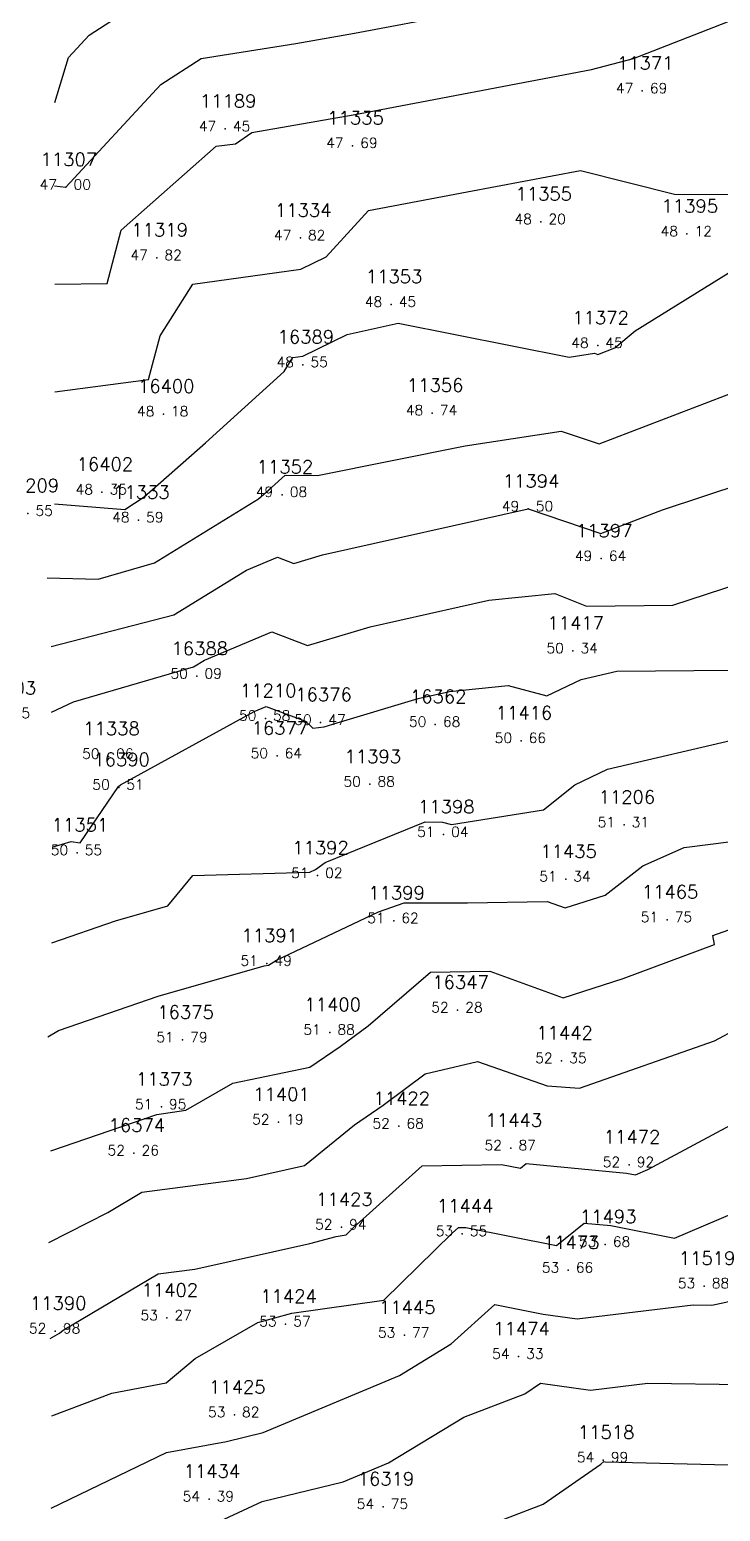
# Model space of a CAD drawing. Header units: millimetres. Extents: x 1412565 to 1412813, y 4931476 to 4931699.
# Drawn here: x 1412588.55 to 1412602.17, y 4931614.3 to 4931643.51 of the extents above; entities that cross this region are included whole.
import ezdxf
from ezdxf.enums import TextEntityAlignment as Align

# ---------------------------------------------------------------- set-up
doc = ezdxf.new("R2010")
doc.units = ezdxf.units.MM
for name, color, linetype in [('CIVIL', 50, 'Continuous'), ('CIVIL-DRAW', 80, 'Continuous'), ('CIVIL-NONAME', 130, 'Continuous'), ('CIVIL-TEXT', 240, 'Continuous'), ('CIVIL-Z', 50, 'Continuous'), ('Tcontours0', 7, 'Continuous'), ('Tcontours1', 7, 'Continuous'), ('Tcontours2', 7, 'Continuous')]:
    doc.layers.add(name, color=color, linetype=linetype)
doc.styles.add('CIVILCADMAIN', font='TXT.SHX')
doc.styles.get("Standard").update_dxf_attribs({"font": 'arial.ttf'})

# ---------------------------------------------------------------- blocks, each defined once
blk = doc.blocks.new('CIVIL-ZZ')
at = {"layer": 'CIVIL-DRAW'}
blk.add_point((0, 0), dxfattribs=at)
at = {"layer": 'CIVIL-NONAME'}
blk.add_attdef('NAME', text='', height=1.8, dxfattribs=at).set_placement((0, 2.1), align=Align.CENTER)
at = {"layer": 'CIVIL-TEXT', "flags": 8}
blk.add_attdef('TEXT', text='', height=2, dxfattribs=at).set_placement((0.2, -3.3), align=Align.CENTER)
at = {"layer": 'CIVIL-Z'}
blk.add_attdef('Z1', text='', height=1.6, dxfattribs=at).set_placement((-0.75, -0.225), align=Align.RIGHT)
blk.add_attdef('Z2', (0.75, -0.225), '', height=1.6, dxfattribs=at)

msp = doc.modelspace()

# ---------------------------------------------------------------- linework, layer by layer
at = {"layer": 'Tcontours0'}
for points, elevation in [([(1412588.987, 4931630.054), (1412589.42, 4931630.259), (1412591.781, 4931630.945), (1412592, 4931631.079), (1412593.328, 4931631.635), (1412594.033, 4931631.368), (1412595.266, 4931631.735), (1412597.605, 4931632.259), (1412598.904, 4931632.393), (1412599.532, 4931632.144), (1412601.232, 4931632.162), (1412604.873, 4931633.35)], 50), ([(1412597.319, 4931613.923), (1412598.677, 4931614.442), (1412599.813, 4931615.229), (1412599.87, 4931615.28), (1412599.9, 4931615.277), (1412602.858, 4931615.2)], 55)]:
    msp.add_lwpolyline(points, dxfattribs=dict(at, elevation=elevation))
at = {"layer": 'Tcontours1'}
for points, elevation in [([(1412589.043, 4931640.427), (1412589.27, 4931640.4), (1412591.138, 4931642.425), (1412591.934, 4931642.941), (1412593.803, 4931643.236), (1412594.959, 4931643.438), (1412596.987, 4931643.822)], 47), ([(1412589.049, 4931636.366), (1412590.897, 4931636.612), (1412591.125, 4931637.47), (1412591.77, 4931638.49), (1412593.902, 4931638.784), (1412594.401, 4931639.026), (1412595.23, 4931639.943), (1412597.175, 4931640.308), (1412599.414, 4931640.732), (1412601.264, 4931640.267), (1412602.687, 4931640.256), (1412604.87, 4931641.106), (1412606.03, 4931641.118), (1412607.53, 4931641.37), (1412609.483, 4931643.148), (1412610.83, 4931643.607)], 48), ([(1412588.902, 4931632.7), (1412589.907, 4931632.676), (1412591.014, 4931632.998), (1412593.068, 4931634.258), (1412593.322, 4931634.481), (1412593.592, 4931634.726), (1412594.226, 4931634.719), (1412597.137, 4931635.303), (1412599.032, 4931635.593), (1412599.782, 4931635.339), (1412603.485, 4931636.763)], 49), ([(1412588.992, 4931625.506), (1412590.245, 4931625.941), (1412591.28, 4931626.236), (1412591.77, 4931626.835), (1412594.076, 4931626.898), (1412594.188, 4931626.954), (1412594.377, 4931627.087), (1412596.347, 4931627.888), (1412596.692, 4931627.881), (1412596.871, 4931627.835), (1412598.68, 4931628.125), (1412599.302, 4931628.622), (1412599.947, 4931628.926), (1412602.59, 4931629.549)], 51), ([(1412588.973, 4931621.404), (1412591.063, 4931622.123), (1412591.631, 4931622.208), (1412592.562, 4931622.739), (1412594.079, 4931623.055), (1412594.674, 4931623.463), (1412595.226, 4931623.872), (1412596.455, 4931624.927), (1412597.624, 4931624.949), (1412599.068, 4931624.421), (1412600.253, 4931624.802), (1412602.051, 4931625.475), (1412602.017, 4931625.648), (1412603.375, 4931626.132)], 52), ([(1412588.959, 4931617.703), (1412589.144, 4931617.811), (1412589.212, 4931617.868), (1412591.086, 4931618.979), (1412591.81, 4931619.075), (1412594.075, 4931619.575), (1412594.595, 4931619.718), (1412594.79, 4931619.746), (1412594.934, 4931619.887), (1412596.29, 4931621.11), (1412597.856, 4931621.137), (1412598.226, 4931621.063), (1412598.339, 4931621.155), (1412600.321, 4931620.965), (1412600.493, 4931620.931), (1412600.739, 4931621.035), (1412602.921, 4931622.207)], 53), ([(1412588.975, 4931614.358), (1412591.252, 4931615.456), (1412592.432, 4931615.676), (1412593.157, 4931615.85), (1412595.841, 4931616.977), (1412596.864, 4931617.598), (1412597.72, 4931618.374), (1412598.673, 4931618.187), (1412599.346, 4931618.094), (1412601.635, 4931618.369), (1412601.997, 4931618.364), (1412602.517, 4931618.477)], 54)]:
    msp.add_lwpolyline(points, dxfattribs=dict(at, elevation=elevation))
at = {"layer": 'Tcontours2'}
for points, elevation in [([(1412589.049, 4931638.487), (1412590.084, 4931638.506), (1412590.361, 4931639.552), (1412592.228, 4931641.207), (1412592.61, 4931641.259), (1412592.933, 4931641.481), (1412594.931, 4931641.831), (1412599.627, 4931642.719), (1412600.457, 4931642.94), (1412603.773, 4931644.238)], 47.5), ([(1412589.05, 4931642.072), (1412589.317, 4931642.955), (1412589.726, 4931643.398), (1412590.763, 4931644.07)], 46.5), ([(1412589.043, 4931634.16), (1412590.43, 4931634.046), (1412590.808, 4931634.299), (1412592.022, 4931635.365), (1412593.568, 4931636.769), (1412593.743, 4931637.045), (1412593.937, 4931637.071), (1412594.81, 4931637.495), (1412595.82, 4931637.721), (1412599.188, 4931637.051), (1412599.685, 4931637.127), (1412599.753, 4931637.104), (1412600.09, 4931637.233), (1412600.49, 4931637.57), (1412602.703, 4931638.94)], 48.5), ([(1412588.977, 4931631.348), (1412591.398, 4931631.971), (1412592.831, 4931632.851), (1412593.438, 4931633.105), (1412593.76, 4931632.983), (1412594.323, 4931633.151), (1412598.38, 4931634.06), (1412599.812, 4931633.574), (1412601.026, 4931634.041), (1412605.024, 4931635.362)], 49.5), ([(1412589.017, 4931627.399), (1412589.372, 4931627.505), (1412589.553, 4931627.474), (1412590.306, 4931628.584), (1412590.347, 4931628.622), (1412592.98, 4931630.066), (1412593.218, 4931630.165), (1412593.993, 4931629.872), (1412594.138, 4931629.734), (1412594.361, 4931629.761), (1412594.613, 4931629.844), (1412596.21, 4931630.32), (1412596.829, 4931630.458), (1412597.985, 4931630.578), (1412598.75, 4931630.375), (1412599.427, 4931630.694), (1412600.13, 4931630.86), (1412602.407, 4931630.879)], 50.5), ([(1412588.912, 4931623.652), (1412589.126, 4931623.774), (1412591.084, 4931624.453), (1412593.175, 4931625.05), (1412593.262, 4931625.065), (1412593.422, 4931625.165), (1412595.43, 4931626.118), (1412595.933, 4931626.292), (1412597.183, 4931626.291), (1412598.757, 4931626.321), (1412599.107, 4931626.193), (1412599.9, 4931626.448), (1412600.637, 4931627.023), (1412601.454, 4931627.384), (1412603.375, 4931627.625)], 51.5), ([(1412588.935, 4931619.598), (1412590.093, 4931620.19), (1412590.764, 4931620.588), (1412592.829, 4931620.862), (1412593.973, 4931621.114), (1412594.959, 4931621.919), (1412595.524, 4931622.306), (1412596.352, 4931622.92), (1412597.382, 4931623.166), (1412598.752, 4931622.684), (1412599.39, 4931622.641), (1412602.056, 4931623.574), (1412602.988, 4931624.074)], 52.5), ([(1412588.991, 4931616.184), (1412590.177, 4931616.629), (1412591.245, 4931616.829), (1412591.816, 4931617.311), (1412593.054, 4931618.018), (1412593.722, 4931618.202), (1412595.537, 4931618.463), (1412596.885, 4931619.781), (1412597.008, 4931619.892), (1412597.151, 4931619.894), (1412598.941, 4931619.538), (1412599.487, 4931619.982), (1412600.011, 4931619.932), (1412601.264, 4931619.686), (1412602.764, 4931620.323)], 53.5), ([(1412592.206, 4931614.059), (1412593.138, 4931614.494), (1412594.732, 4931614.877), (1412595.627, 4931615.252), (1412597.109, 4931616.152), (1412598.314, 4931616.612), (1412598.62, 4931616.825), (1412599.606, 4931616.688), (1412600.738, 4931616.824), (1412602.608, 4931616.796)], 54.5)]:
    msp.add_lwpolyline(points, dxfattribs=dict(at, elevation=elevation))

# ---------------------------------------------------------------- block references
at = {"layer": 'CIVIL'}
ref = msp.add_blockref('CIVIL-ZZ', (1412600.63, 4931642.3, 47.69), dxfattribs=dict(at, xscale=0.2, yscale=0.2))
ref.add_attrib('Z2', '69', (1412600.78, 4931642.255), dxfattribs={"layer": 'CIVIL-Z', "height": 0.2, "style": 'CIVILCADMAIN'})
ref.add_attrib('Z1', '47', (1412600.11, 4931642.255), dxfattribs={"layer": 'CIVIL-Z', "height": 0.2, "style": 'CIVILCADMAIN'})
ref.add_attrib('NAME', '11371', (1412600.13, 4931642.72), dxfattribs={"layer": 'CIVIL-NONAME', "height": 0.26, "style": 'CIVILCADMAIN'})
ref = msp.add_blockref('CIVIL-ZZ', (1412592.41, 4931641.55, 47.45), dxfattribs=dict(at, xscale=0.2, yscale=0.2))
ref.add_attrib('Z2', '45', (1412592.56, 4931641.505), dxfattribs={"layer": 'CIVIL-Z', "height": 0.2, "style": 'CIVILCADMAIN'})
ref.add_attrib('Z1', '47', (1412591.89, 4931641.505), dxfattribs={"layer": 'CIVIL-Z', "height": 0.2, "style": 'CIVILCADMAIN'})
ref.add_attrib('NAME', '11189', (1412591.91, 4931641.97), dxfattribs={"layer": 'CIVIL-NONAME', "height": 0.26, "style": 'CIVILCADMAIN'})
ref = msp.add_blockref('CIVIL-ZZ', (1412594.92, 4931641.22, 47.69), dxfattribs=dict(at, xscale=0.2, yscale=0.2))
ref.add_attrib('Z2', '69', (1412595.07, 4931641.175), dxfattribs={"layer": 'CIVIL-Z', "height": 0.2, "style": 'CIVILCADMAIN'})
ref.add_attrib('Z1', '47', (1412594.4, 4931641.175), dxfattribs={"layer": 'CIVIL-Z', "height": 0.2, "style": 'CIVILCADMAIN'})
ref.add_attrib('NAME', '11335', (1412594.42, 4931641.64), dxfattribs={"layer": 'CIVIL-NONAME', "height": 0.26, "style": 'CIVILCADMAIN'})
ref = msp.add_blockref('CIVIL-ZZ', (1412589.27, 4931640.4, 47), dxfattribs=dict(at, xscale=0.2, yscale=0.2))
ref.add_attrib('Z2', '00', (1412589.42, 4931640.355), dxfattribs={"layer": 'CIVIL-Z', "height": 0.2, "style": 'CIVILCADMAIN'})
ref.add_attrib('Z1', '47', (1412588.75, 4931640.355), dxfattribs={"layer": 'CIVIL-Z', "height": 0.2, "style": 'CIVILCADMAIN'})
ref.add_attrib('NAME', '11307', (1412588.77, 4931640.82), dxfattribs={"layer": 'CIVIL-NONAME', "height": 0.26, "style": 'CIVILCADMAIN'})
ref = msp.add_blockref('CIVIL-ZZ', (1412598.63, 4931639.72, 48.2), dxfattribs=dict(at, xscale=0.2, yscale=0.2))
ref.add_attrib('Z2', '20', (1412598.78, 4931639.675), dxfattribs={"layer": 'CIVIL-Z', "height": 0.2, "style": 'CIVILCADMAIN'})
ref.add_attrib('Z1', '48', (1412598.11, 4931639.675), dxfattribs={"layer": 'CIVIL-Z', "height": 0.2, "style": 'CIVILCADMAIN'})
ref.add_attrib('NAME', '11355', (1412598.13, 4931640.14), dxfattribs={"layer": 'CIVIL-NONAME', "height": 0.26, "style": 'CIVILCADMAIN'})
ref = msp.add_blockref('CIVIL-ZZ', (1412593.89, 4931639.4, 47.82), dxfattribs=dict(at, xscale=0.2, yscale=0.2))
ref.add_attrib('Z2', '82', (1412594.04, 4931639.355), dxfattribs={"layer": 'CIVIL-Z', "height": 0.2, "style": 'CIVILCADMAIN'})
ref.add_attrib('Z1', '47', (1412593.37, 4931639.355), dxfattribs={"layer": 'CIVIL-Z', "height": 0.2, "style": 'CIVILCADMAIN'})
ref.add_attrib('NAME', '11334', (1412593.39, 4931639.82), dxfattribs={"layer": 'CIVIL-NONAME', "height": 0.26, "style": 'CIVILCADMAIN'})
ref = msp.add_blockref('CIVIL-ZZ', (1412601.51, 4931639.48, 48.12), dxfattribs=dict(at, xscale=0.2, yscale=0.2))
ref.add_attrib('Z2', '12', (1412601.66, 4931639.435), dxfattribs={"layer": 'CIVIL-Z', "height": 0.2, "style": 'CIVILCADMAIN'})
ref.add_attrib('Z1', '48', (1412600.99, 4931639.435), dxfattribs={"layer": 'CIVIL-Z', "height": 0.2, "style": 'CIVILCADMAIN'})
ref.add_attrib('NAME', '11395', (1412601.01, 4931639.9), dxfattribs={"layer": 'CIVIL-NONAME', "height": 0.26, "style": 'CIVILCADMAIN'})
ref = msp.add_blockref('CIVIL-ZZ', (1412591.06, 4931639.01, 47.82), dxfattribs=dict(at, xscale=0.2, yscale=0.2))
ref.add_attrib('Z2', '82', (1412591.21, 4931638.965), dxfattribs={"layer": 'CIVIL-Z', "height": 0.2, "style": 'CIVILCADMAIN'})
ref.add_attrib('Z1', '47', (1412590.54, 4931638.965), dxfattribs={"layer": 'CIVIL-Z', "height": 0.2, "style": 'CIVILCADMAIN'})
ref.add_attrib('NAME', '11319', (1412590.56, 4931639.43), dxfattribs={"layer": 'CIVIL-NONAME', "height": 0.26, "style": 'CIVILCADMAIN'})
ref = msp.add_blockref('CIVIL-ZZ', (1412595.68, 4931638.09, 48.45), dxfattribs=dict(at, xscale=0.2, yscale=0.2))
ref.add_attrib('Z2', '45', (1412595.83, 4931638.045), dxfattribs={"layer": 'CIVIL-Z', "height": 0.2, "style": 'CIVILCADMAIN'})
ref.add_attrib('Z1', '48', (1412595.16, 4931638.045), dxfattribs={"layer": 'CIVIL-Z', "height": 0.2, "style": 'CIVILCADMAIN'})
ref.add_attrib('NAME', '11353', (1412595.18, 4931638.51), dxfattribs={"layer": 'CIVIL-NONAME', "height": 0.26, "style": 'CIVILCADMAIN'})
ref = msp.add_blockref('CIVIL-ZZ', (1412599.75, 4931637.28, 48.45), dxfattribs=dict(at, xscale=0.2, yscale=0.2))
ref.add_attrib('Z2', '45', (1412599.9, 4931637.235), dxfattribs={"layer": 'CIVIL-Z', "height": 0.2, "style": 'CIVILCADMAIN'})
ref.add_attrib('Z1', '48', (1412599.23, 4931637.235), dxfattribs={"layer": 'CIVIL-Z', "height": 0.2, "style": 'CIVILCADMAIN'})
ref.add_attrib('NAME', '11372', (1412599.25, 4931637.7), dxfattribs={"layer": 'CIVIL-NONAME', "height": 0.26, "style": 'CIVILCADMAIN'})
ref = msp.add_blockref('CIVIL-ZZ', (1412593.94, 4931636.9, 48.55), dxfattribs=dict(at, xscale=0.2, yscale=0.2))
ref.add_attrib('Z2', '55', (1412594.09, 4931636.855), dxfattribs={"layer": 'CIVIL-Z', "height": 0.2, "style": 'CIVILCADMAIN'})
ref.add_attrib('Z1', '48', (1412593.42, 4931636.855), dxfattribs={"layer": 'CIVIL-Z', "height": 0.2, "style": 'CIVILCADMAIN'})
ref.add_attrib('NAME', '16389', (1412593.44, 4931637.32), dxfattribs={"layer": 'CIVIL-NONAME', "height": 0.26, "style": 'CIVILCADMAIN'})
ref = msp.add_blockref('CIVIL-ZZ', (1412591.19, 4931635.93, 48.18), dxfattribs=dict(at, xscale=0.2, yscale=0.2))
ref.add_attrib('Z2', '18', (1412591.34, 4931635.885), dxfattribs={"layer": 'CIVIL-Z', "height": 0.2, "style": 'CIVILCADMAIN'})
ref.add_attrib('Z1', '48', (1412590.67, 4931635.885), dxfattribs={"layer": 'CIVIL-Z', "height": 0.2, "style": 'CIVILCADMAIN'})
ref.add_attrib('NAME', '16400', (1412590.69, 4931636.35), dxfattribs={"layer": 'CIVIL-NONAME', "height": 0.26, "style": 'CIVILCADMAIN'})
ref = msp.add_blockref('CIVIL-ZZ', (1412596.49, 4931635.95, 48.74), dxfattribs=dict(at, xscale=0.2, yscale=0.2))
ref.add_attrib('Z2', '74', (1412596.64, 4931635.905), dxfattribs={"layer": 'CIVIL-Z', "height": 0.2, "style": 'CIVILCADMAIN'})
ref.add_attrib('Z1', '48', (1412595.97, 4931635.905), dxfattribs={"layer": 'CIVIL-Z', "height": 0.2, "style": 'CIVILCADMAIN'})
ref.add_attrib('NAME', '11356', (1412595.99, 4931636.37), dxfattribs={"layer": 'CIVIL-NONAME', "height": 0.26, "style": 'CIVILCADMAIN'})
ref = msp.add_blockref('CIVIL-ZZ', (1412589.98, 4931634.39, 48.35), dxfattribs=dict(at, xscale=0.2, yscale=0.2))
ref.add_attrib('Z2', '35', (1412590.13, 4931634.345), dxfattribs={"layer": 'CIVIL-Z', "height": 0.2, "style": 'CIVILCADMAIN'})
ref.add_attrib('Z1', '48', (1412589.46, 4931634.345), dxfattribs={"layer": 'CIVIL-Z', "height": 0.2, "style": 'CIVILCADMAIN'})
ref.add_attrib('NAME', '16402', (1412589.48, 4931634.81), dxfattribs={"layer": 'CIVIL-NONAME', "height": 0.26, "style": 'CIVILCADMAIN'})
ref = msp.add_blockref('CIVIL-ZZ', (1412593.53, 4931634.34, 49.08), dxfattribs=dict(at, xscale=0.2, yscale=0.2))
ref.add_attrib('Z2', '08', (1412593.68, 4931634.295), dxfattribs={"layer": 'CIVIL-Z', "height": 0.2, "style": 'CIVILCADMAIN'})
ref.add_attrib('Z1', '49', (1412593.01, 4931634.295), dxfattribs={"layer": 'CIVIL-Z', "height": 0.2, "style": 'CIVILCADMAIN'})
ref.add_attrib('NAME', '11352', (1412593.03, 4931634.76), dxfattribs={"layer": 'CIVIL-NONAME', "height": 0.26, "style": 'CIVILCADMAIN'})
ref = msp.add_blockref('CIVIL-ZZ', (1412598.38, 4931634.06, 49.5), dxfattribs=dict(at, xscale=0.2, yscale=0.2))
ref.add_attrib('Z2', '50', (1412598.53, 4931634.015), dxfattribs={"layer": 'CIVIL-Z', "height": 0.2, "style": 'CIVILCADMAIN'})
ref.add_attrib('Z1', '49', (1412597.86, 4931634.015), dxfattribs={"layer": 'CIVIL-Z', "height": 0.2, "style": 'CIVILCADMAIN'})
ref.add_attrib('NAME', '11394', (1412597.88, 4931634.48), dxfattribs={"layer": 'CIVIL-NONAME', "height": 0.26, "style": 'CIVILCADMAIN'})
ref = msp.add_blockref('CIVIL-ZZ', (1412588.52, 4931633.97, 48.55), dxfattribs=dict(at, xscale=0.2, yscale=0.2))
ref.add_attrib('Z2', '55', (1412588.67, 4931633.925), dxfattribs={"layer": 'CIVIL-Z', "height": 0.2, "style": 'CIVILCADMAIN'})
ref.add_attrib('Z1', '48', (1412588, 4931633.925), dxfattribs={"layer": 'CIVIL-Z', "height": 0.2, "style": 'CIVILCADMAIN'})
ref.add_attrib('NAME', '11209', (1412588.02, 4931634.39), dxfattribs={"layer": 'CIVIL-NONAME', "height": 0.26, "style": 'CIVILCADMAIN'})
ref = msp.add_blockref('CIVIL-ZZ', (1412590.7, 4931633.84, 48.59), dxfattribs=dict(at, xscale=0.2, yscale=0.2))
ref.add_attrib('Z2', '59', (1412590.85, 4931633.795), dxfattribs={"layer": 'CIVIL-Z', "height": 0.2, "style": 'CIVILCADMAIN'})
ref.add_attrib('Z1', '48', (1412590.18, 4931633.795), dxfattribs={"layer": 'CIVIL-Z', "height": 0.2, "style": 'CIVILCADMAIN'})
ref.add_attrib('NAME', '11333', (1412590.2, 4931634.26), dxfattribs={"layer": 'CIVIL-NONAME', "height": 0.26, "style": 'CIVILCADMAIN'})
ref = msp.add_blockref('CIVIL-ZZ', (1412599.82, 4931633.08, 49.64), dxfattribs=dict(at, xscale=0.2, yscale=0.2))
ref.add_attrib('Z2', '64', (1412599.97, 4931633.035), dxfattribs={"layer": 'CIVIL-Z', "height": 0.2, "style": 'CIVILCADMAIN'})
ref.add_attrib('Z1', '49', (1412599.3, 4931633.035), dxfattribs={"layer": 'CIVIL-Z', "height": 0.2, "style": 'CIVILCADMAIN'})
ref.add_attrib('NAME', '11397', (1412599.32, 4931633.5), dxfattribs={"layer": 'CIVIL-NONAME', "height": 0.26, "style": 'CIVILCADMAIN'})
ref = msp.add_blockref('CIVIL-ZZ', (1412599.26, 4931631.26, 50.34), dxfattribs=dict(at, xscale=0.2, yscale=0.2))
ref.add_attrib('Z2', '34', (1412599.41, 4931631.215), dxfattribs={"layer": 'CIVIL-Z', "height": 0.2, "style": 'CIVILCADMAIN'})
ref.add_attrib('Z1', '50', (1412598.74, 4931631.215), dxfattribs={"layer": 'CIVIL-Z', "height": 0.2, "style": 'CIVILCADMAIN'})
ref.add_attrib('NAME', '11417', (1412598.76, 4931631.68), dxfattribs={"layer": 'CIVIL-NONAME', "height": 0.26, "style": 'CIVILCADMAIN'})
ref = msp.add_blockref('CIVIL-ZZ', (1412591.85, 4931630.76, 50.09), dxfattribs=dict(at, xscale=0.2, yscale=0.2))
ref.add_attrib('Z2', '09', (1412592, 4931630.715), dxfattribs={"layer": 'CIVIL-Z', "height": 0.2, "style": 'CIVILCADMAIN'})
ref.add_attrib('Z1', '50', (1412591.33, 4931630.715), dxfattribs={"layer": 'CIVIL-Z', "height": 0.2, "style": 'CIVILCADMAIN'})
ref.add_attrib('NAME', '16388', (1412591.35, 4931631.18), dxfattribs={"layer": 'CIVIL-NONAME', "height": 0.26, "style": 'CIVILCADMAIN'})
ref = msp.add_blockref('CIVIL-ZZ', (1412588.07, 4931629.98, 49.95), dxfattribs=dict(at, xscale=0.2, yscale=0.2))
ref.add_attrib('Z2', '95', (1412588.22, 4931629.935), dxfattribs={"layer": 'CIVIL-Z', "height": 0.2, "style": 'CIVILCADMAIN'})
ref.add_attrib('Z1', '49', (1412587.55, 4931629.935), dxfattribs={"layer": 'CIVIL-Z', "height": 0.2, "style": 'CIVILCADMAIN'})
ref.add_attrib('NAME', '16403', (1412587.57, 4931630.4), dxfattribs={"layer": 'CIVIL-NONAME', "height": 0.26, "style": 'CIVILCADMAIN'})
ref = msp.add_blockref('CIVIL-ZZ', (1412593.2, 4931629.93, 50.58), dxfattribs=dict(at, xscale=0.2, yscale=0.2))
ref.add_attrib('Z2', '58', (1412593.35, 4931629.885), dxfattribs={"layer": 'CIVIL-Z', "height": 0.2, "style": 'CIVILCADMAIN'})
ref.add_attrib('Z1', '50', (1412592.68, 4931629.885), dxfattribs={"layer": 'CIVIL-Z', "height": 0.2, "style": 'CIVILCADMAIN'})
ref.add_attrib('NAME', '11210', (1412592.7, 4931630.35), dxfattribs={"layer": 'CIVIL-NONAME', "height": 0.26, "style": 'CIVILCADMAIN'})
ref = msp.add_blockref('CIVIL-ZZ', (1412594.29, 4931629.85, 50.47), dxfattribs=dict(at, xscale=0.2, yscale=0.2))
ref.add_attrib('Z2', '47', (1412594.44, 4931629.805), dxfattribs={"layer": 'CIVIL-Z', "height": 0.2, "style": 'CIVILCADMAIN'})
ref.add_attrib('Z1', '50', (1412593.77, 4931629.805), dxfattribs={"layer": 'CIVIL-Z', "height": 0.2, "style": 'CIVILCADMAIN'})
ref.add_attrib('NAME', '16376', (1412593.79, 4931630.27), dxfattribs={"layer": 'CIVIL-NONAME', "height": 0.26, "style": 'CIVILCADMAIN'})
ref = msp.add_blockref('CIVIL-ZZ', (1412596.55, 4931629.81, 50.68), dxfattribs=dict(at, xscale=0.2, yscale=0.2))
ref.add_attrib('Z2', '68', (1412596.7, 4931629.765), dxfattribs={"layer": 'CIVIL-Z', "height": 0.2, "style": 'CIVILCADMAIN'})
ref.add_attrib('Z1', '50', (1412596.03, 4931629.765), dxfattribs={"layer": 'CIVIL-Z', "height": 0.2, "style": 'CIVILCADMAIN'})
ref.add_attrib('NAME', '16362', (1412596.05, 4931630.23), dxfattribs={"layer": 'CIVIL-NONAME', "height": 0.26, "style": 'CIVILCADMAIN'})
ref = msp.add_blockref('CIVIL-ZZ', (1412598.24, 4931629.49, 50.66), dxfattribs=dict(at, xscale=0.2, yscale=0.2))
ref.add_attrib('Z2', '66', (1412598.39, 4931629.445), dxfattribs={"layer": 'CIVIL-Z', "height": 0.2, "style": 'CIVILCADMAIN'})
ref.add_attrib('Z1', '50', (1412597.72, 4931629.445), dxfattribs={"layer": 'CIVIL-Z', "height": 0.2, "style": 'CIVILCADMAIN'})
ref.add_attrib('NAME', '11416', (1412597.74, 4931629.91), dxfattribs={"layer": 'CIVIL-NONAME', "height": 0.26, "style": 'CIVILCADMAIN'})
ref = msp.add_blockref('CIVIL-ZZ', (1412590.11, 4931629.18, 50.06), dxfattribs=dict(at, xscale=0.2, yscale=0.2))
ref.add_attrib('Z2', '06', (1412590.26, 4931629.135), dxfattribs={"layer": 'CIVIL-Z', "height": 0.2, "style": 'CIVILCADMAIN'})
ref.add_attrib('Z1', '50', (1412589.59, 4931629.135), dxfattribs={"layer": 'CIVIL-Z', "height": 0.2, "style": 'CIVILCADMAIN'})
ref.add_attrib('NAME', '11338', (1412589.61, 4931629.6), dxfattribs={"layer": 'CIVIL-NONAME', "height": 0.26, "style": 'CIVILCADMAIN'})
ref = msp.add_blockref('CIVIL-ZZ', (1412593.43, 4931629.19, 50.64), dxfattribs=dict(at, xscale=0.2, yscale=0.2))
ref.add_attrib('Z2', '64', (1412593.58, 4931629.145), dxfattribs={"layer": 'CIVIL-Z', "height": 0.2, "style": 'CIVILCADMAIN'})
ref.add_attrib('Z1', '50', (1412592.91, 4931629.145), dxfattribs={"layer": 'CIVIL-Z', "height": 0.2, "style": 'CIVILCADMAIN'})
ref.add_attrib('NAME', '16377', (1412592.93, 4931629.61), dxfattribs={"layer": 'CIVIL-NONAME', "height": 0.26, "style": 'CIVILCADMAIN'})
ref = msp.add_blockref('CIVIL-ZZ', (1412590.31, 4931628.57, 50.51), dxfattribs=dict(at, xscale=0.2, yscale=0.2))
ref.add_attrib('Z2', '51', (1412590.46, 4931628.525), dxfattribs={"layer": 'CIVIL-Z', "height": 0.2, "style": 'CIVILCADMAIN'})
ref.add_attrib('Z1', '50', (1412589.79, 4931628.525), dxfattribs={"layer": 'CIVIL-Z', "height": 0.2, "style": 'CIVILCADMAIN'})
ref.add_attrib('NAME', '16390', (1412589.81, 4931628.99), dxfattribs={"layer": 'CIVIL-NONAME', "height": 0.26, "style": 'CIVILCADMAIN'})
ref = msp.add_blockref('CIVIL-ZZ', (1412595.26, 4931628.63, 50.88), dxfattribs=dict(at, xscale=0.2, yscale=0.2))
ref.add_attrib('Z2', '88', (1412595.41, 4931628.585), dxfattribs={"layer": 'CIVIL-Z', "height": 0.2, "style": 'CIVILCADMAIN'})
ref.add_attrib('Z1', '50', (1412594.74, 4931628.585), dxfattribs={"layer": 'CIVIL-Z', "height": 0.2, "style": 'CIVILCADMAIN'})
ref.add_attrib('NAME', '11393', (1412594.76, 4931629.05), dxfattribs={"layer": 'CIVIL-NONAME', "height": 0.26, "style": 'CIVILCADMAIN'})
ref = msp.add_blockref('CIVIL-ZZ', (1412596.71, 4931627.64, 51.04), dxfattribs=dict(at, xscale=0.2, yscale=0.2))
ref.add_attrib('Z2', '04', (1412596.86, 4931627.595), dxfattribs={"layer": 'CIVIL-Z', "height": 0.2, "style": 'CIVILCADMAIN'})
ref.add_attrib('Z1', '51', (1412596.19, 4931627.595), dxfattribs={"layer": 'CIVIL-Z', "height": 0.2, "style": 'CIVILCADMAIN'})
ref.add_attrib('NAME', '11398', (1412596.21, 4931628.06), dxfattribs={"layer": 'CIVIL-NONAME', "height": 0.26, "style": 'CIVILCADMAIN'})
ref = msp.add_blockref('CIVIL-ZZ', (1412600.27, 4931627.83, 51.31), dxfattribs=dict(at, xscale=0.2, yscale=0.2))
ref.add_attrib('Z2', '31', (1412600.42, 4931627.785), dxfattribs={"layer": 'CIVIL-Z', "height": 0.2, "style": 'CIVILCADMAIN'})
ref.add_attrib('Z1', '51', (1412599.75, 4931627.785), dxfattribs={"layer": 'CIVIL-Z', "height": 0.2, "style": 'CIVILCADMAIN'})
ref.add_attrib('NAME', '11206', (1412599.77, 4931628.25), dxfattribs={"layer": 'CIVIL-NONAME', "height": 0.26, "style": 'CIVILCADMAIN'})
ref = msp.add_blockref('CIVIL-ZZ', (1412589.49, 4931627.28, 50.55), dxfattribs=dict(at, xscale=0.2, yscale=0.2))
ref.add_attrib('Z2', '55', (1412589.64, 4931627.235), dxfattribs={"layer": 'CIVIL-Z', "height": 0.2, "style": 'CIVILCADMAIN'})
ref.add_attrib('Z1', '50', (1412588.97, 4931627.235), dxfattribs={"layer": 'CIVIL-Z', "height": 0.2, "style": 'CIVILCADMAIN'})
ref.add_attrib('NAME', '11351', (1412588.99, 4931627.7), dxfattribs={"layer": 'CIVIL-NONAME', "height": 0.26, "style": 'CIVILCADMAIN'})
ref = msp.add_blockref('CIVIL-ZZ', (1412594.23, 4931626.83, 51.02), dxfattribs=dict(at, xscale=0.2, yscale=0.2))
ref.add_attrib('Z2', '02', (1412594.38, 4931626.785), dxfattribs={"layer": 'CIVIL-Z', "height": 0.2, "style": 'CIVILCADMAIN'})
ref.add_attrib('Z1', '51', (1412593.71, 4931626.785), dxfattribs={"layer": 'CIVIL-Z', "height": 0.2, "style": 'CIVILCADMAIN'})
ref.add_attrib('NAME', '11392', (1412593.73, 4931627.25), dxfattribs={"layer": 'CIVIL-NONAME', "height": 0.26, "style": 'CIVILCADMAIN'})
ref = msp.add_blockref('CIVIL-ZZ', (1412599.12, 4931626.76, 51.34), dxfattribs=dict(at, xscale=0.2, yscale=0.2))
ref.add_attrib('Z2', '34', (1412599.27, 4931626.715), dxfattribs={"layer": 'CIVIL-Z', "height": 0.2, "style": 'CIVILCADMAIN'})
ref.add_attrib('Z1', '51', (1412598.6, 4931626.715), dxfattribs={"layer": 'CIVIL-Z', "height": 0.2, "style": 'CIVILCADMAIN'})
ref.add_attrib('NAME', '11435', (1412598.62, 4931627.18), dxfattribs={"layer": 'CIVIL-NONAME', "height": 0.26, "style": 'CIVILCADMAIN'})
ref = msp.add_blockref('CIVIL-ZZ', (1412595.73, 4931625.94, 51.62), dxfattribs=dict(at, xscale=0.2, yscale=0.2))
ref.add_attrib('Z2', '62', (1412595.88, 4931625.895), dxfattribs={"layer": 'CIVIL-Z', "height": 0.2, "style": 'CIVILCADMAIN'})
ref.add_attrib('Z1', '51', (1412595.21, 4931625.895), dxfattribs={"layer": 'CIVIL-Z', "height": 0.2, "style": 'CIVILCADMAIN'})
ref.add_attrib('NAME', '11399', (1412595.23, 4931626.36), dxfattribs={"layer": 'CIVIL-NONAME', "height": 0.26, "style": 'CIVILCADMAIN'})
ref = msp.add_blockref('CIVIL-ZZ', (1412601.12, 4931625.96, 51.75), dxfattribs=dict(at, xscale=0.2, yscale=0.2))
ref.add_attrib('Z2', '75', (1412601.27, 4931625.915), dxfattribs={"layer": 'CIVIL-Z', "height": 0.2, "style": 'CIVILCADMAIN'})
ref.add_attrib('Z1', '51', (1412600.6, 4931625.915), dxfattribs={"layer": 'CIVIL-Z', "height": 0.2, "style": 'CIVILCADMAIN'})
ref.add_attrib('NAME', '11465', (1412600.62, 4931626.38), dxfattribs={"layer": 'CIVIL-NONAME', "height": 0.26, "style": 'CIVILCADMAIN'})
ref = msp.add_blockref('CIVIL-ZZ', (1412593.23, 4931625.1, 51.49), dxfattribs=dict(at, xscale=0.2, yscale=0.2))
ref.add_attrib('Z2', '49', (1412593.38, 4931625.055), dxfattribs={"layer": 'CIVIL-Z', "height": 0.2, "style": 'CIVILCADMAIN'})
ref.add_attrib('Z1', '51', (1412592.71, 4931625.055), dxfattribs={"layer": 'CIVIL-Z', "height": 0.2, "style": 'CIVILCADMAIN'})
ref.add_attrib('NAME', '11391', (1412592.73, 4931625.52), dxfattribs={"layer": 'CIVIL-NONAME', "height": 0.26, "style": 'CIVILCADMAIN'})
ref = msp.add_blockref('CIVIL-ZZ', (1412596.99, 4931624.18, 52.28), dxfattribs=dict(at, xscale=0.2, yscale=0.2))
ref.add_attrib('Z2', '28', (1412597.14, 4931624.135), dxfattribs={"layer": 'CIVIL-Z', "height": 0.2, "style": 'CIVILCADMAIN'})
ref.add_attrib('Z1', '52', (1412596.47, 4931624.135), dxfattribs={"layer": 'CIVIL-Z', "height": 0.2, "style": 'CIVILCADMAIN'})
ref.add_attrib('NAME', '16347', (1412596.49, 4931624.6), dxfattribs={"layer": 'CIVIL-NONAME', "height": 0.26, "style": 'CIVILCADMAIN'})
ref = msp.add_blockref('CIVIL-ZZ', (1412591.57, 4931623.59, 51.79), dxfattribs=dict(at, xscale=0.2, yscale=0.2))
ref.add_attrib('Z2', '79', (1412591.72, 4931623.545), dxfattribs={"layer": 'CIVIL-Z', "height": 0.2, "style": 'CIVILCADMAIN'})
ref.add_attrib('Z1', '51', (1412591.05, 4931623.545), dxfattribs={"layer": 'CIVIL-Z', "height": 0.2, "style": 'CIVILCADMAIN'})
ref.add_attrib('NAME', '16375', (1412591.07, 4931624.01), dxfattribs={"layer": 'CIVIL-NONAME', "height": 0.26, "style": 'CIVILCADMAIN'})
ref = msp.add_blockref('CIVIL-ZZ', (1412594.47, 4931623.74, 51.88), dxfattribs=dict(at, xscale=0.2, yscale=0.2))
ref.add_attrib('Z2', '88', (1412594.62, 4931623.695), dxfattribs={"layer": 'CIVIL-Z', "height": 0.2, "style": 'CIVILCADMAIN'})
ref.add_attrib('Z1', '51', (1412593.95, 4931623.695), dxfattribs={"layer": 'CIVIL-Z', "height": 0.2, "style": 'CIVILCADMAIN'})
ref.add_attrib('NAME', '11400', (1412593.97, 4931624.16), dxfattribs={"layer": 'CIVIL-NONAME', "height": 0.26, "style": 'CIVILCADMAIN'})
ref = msp.add_blockref('CIVIL-ZZ', (1412599.04, 4931623.18, 52.35), dxfattribs=dict(at, xscale=0.2, yscale=0.2))
ref.add_attrib('Z2', '35', (1412599.19, 4931623.135), dxfattribs={"layer": 'CIVIL-Z', "height": 0.2, "style": 'CIVILCADMAIN'})
ref.add_attrib('Z1', '52', (1412598.52, 4931623.135), dxfattribs={"layer": 'CIVIL-Z', "height": 0.2, "style": 'CIVILCADMAIN'})
ref.add_attrib('NAME', '11442', (1412598.54, 4931623.6), dxfattribs={"layer": 'CIVIL-NONAME', "height": 0.26, "style": 'CIVILCADMAIN'})
ref = msp.add_blockref('CIVIL-ZZ', (1412591.15, 4931622.27, 51.95), dxfattribs=dict(at, xscale=0.2, yscale=0.2))
ref.add_attrib('Z2', '95', (1412591.3, 4931622.225), dxfattribs={"layer": 'CIVIL-Z', "height": 0.2, "style": 'CIVILCADMAIN'})
ref.add_attrib('Z1', '51', (1412590.63, 4931622.225), dxfattribs={"layer": 'CIVIL-Z', "height": 0.2, "style": 'CIVILCADMAIN'})
ref.add_attrib('NAME', '11373', (1412590.65, 4931622.69), dxfattribs={"layer": 'CIVIL-NONAME', "height": 0.26, "style": 'CIVILCADMAIN'})
ref = msp.add_blockref('CIVIL-ZZ', (1412593.46, 4931621.97, 52.19), dxfattribs=dict(at, xscale=0.2, yscale=0.2))
ref.add_attrib('Z2', '19', (1412593.61, 4931621.925), dxfattribs={"layer": 'CIVIL-Z', "height": 0.2, "style": 'CIVILCADMAIN'})
ref.add_attrib('Z1', '52', (1412592.94, 4931621.925), dxfattribs={"layer": 'CIVIL-Z', "height": 0.2, "style": 'CIVILCADMAIN'})
ref.add_attrib('NAME', '11401', (1412592.96, 4931622.39), dxfattribs={"layer": 'CIVIL-NONAME', "height": 0.26, "style": 'CIVILCADMAIN'})
ref = msp.add_blockref('CIVIL-ZZ', (1412595.83, 4931621.89, 52.68), dxfattribs=dict(at, xscale=0.2, yscale=0.2))
ref.add_attrib('Z2', '68', (1412595.98, 4931621.845), dxfattribs={"layer": 'CIVIL-Z', "height": 0.2, "style": 'CIVILCADMAIN'})
ref.add_attrib('Z1', '52', (1412595.31, 4931621.845), dxfattribs={"layer": 'CIVIL-Z', "height": 0.2, "style": 'CIVILCADMAIN'})
ref.add_attrib('NAME', '11422', (1412595.33, 4931622.31), dxfattribs={"layer": 'CIVIL-NONAME', "height": 0.26, "style": 'CIVILCADMAIN'})
ref = msp.add_blockref('CIVIL-ZZ', (1412590.61, 4931621.36, 52.26), dxfattribs=dict(at, xscale=0.2, yscale=0.2))
ref.add_attrib('Z2', '26', (1412590.76, 4931621.315), dxfattribs={"layer": 'CIVIL-Z', "height": 0.2, "style": 'CIVILCADMAIN'})
ref.add_attrib('Z1', '52', (1412590.09, 4931621.315), dxfattribs={"layer": 'CIVIL-Z', "height": 0.2, "style": 'CIVILCADMAIN'})
ref.add_attrib('NAME', '16374', (1412590.11, 4931621.78), dxfattribs={"layer": 'CIVIL-NONAME', "height": 0.26, "style": 'CIVILCADMAIN'})
ref = msp.add_blockref('CIVIL-ZZ', (1412598.04, 4931621.46, 52.87), dxfattribs=dict(at, xscale=0.2, yscale=0.2))
ref.add_attrib('Z2', '87', (1412598.19, 4931621.415), dxfattribs={"layer": 'CIVIL-Z', "height": 0.2, "style": 'CIVILCADMAIN'})
ref.add_attrib('Z1', '52', (1412597.52, 4931621.415), dxfattribs={"layer": 'CIVIL-Z', "height": 0.2, "style": 'CIVILCADMAIN'})
ref.add_attrib('NAME', '11443', (1412597.54, 4931621.88), dxfattribs={"layer": 'CIVIL-NONAME', "height": 0.26, "style": 'CIVILCADMAIN'})
ref = msp.add_blockref('CIVIL-ZZ', (1412600.37, 4931621.13, 52.92), dxfattribs=dict(at, xscale=0.2, yscale=0.2))
ref.add_attrib('Z2', '92', (1412600.52, 4931621.085), dxfattribs={"layer": 'CIVIL-Z', "height": 0.2, "style": 'CIVILCADMAIN'})
ref.add_attrib('Z1', '52', (1412599.85, 4931621.085), dxfattribs={"layer": 'CIVIL-Z', "height": 0.2, "style": 'CIVILCADMAIN'})
ref.add_attrib('NAME', '11472', (1412599.87, 4931621.55), dxfattribs={"layer": 'CIVIL-NONAME', "height": 0.26, "style": 'CIVILCADMAIN'})
ref = msp.add_blockref('CIVIL-ZZ', (1412594.7, 4931619.9, 52.94), dxfattribs=dict(at, xscale=0.2, yscale=0.2))
ref.add_attrib('Z2', '94', (1412594.85, 4931619.855), dxfattribs={"layer": 'CIVIL-Z', "height": 0.2, "style": 'CIVILCADMAIN'})
ref.add_attrib('Z1', '52', (1412594.18, 4931619.855), dxfattribs={"layer": 'CIVIL-Z', "height": 0.2, "style": 'CIVILCADMAIN'})
ref.add_attrib('NAME', '11423', (1412594.2, 4931620.32), dxfattribs={"layer": 'CIVIL-NONAME', "height": 0.26, "style": 'CIVILCADMAIN'})
ref = msp.add_blockref('CIVIL-ZZ', (1412597.08, 4931619.77, 53.55), dxfattribs=dict(at, xscale=0.2, yscale=0.2))
ref.add_attrib('Z2', '55', (1412597.23, 4931619.725), dxfattribs={"layer": 'CIVIL-Z', "height": 0.2, "style": 'CIVILCADMAIN'})
ref.add_attrib('Z1', '53', (1412596.56, 4931619.725), dxfattribs={"layer": 'CIVIL-Z', "height": 0.2, "style": 'CIVILCADMAIN'})
ref.add_attrib('NAME', '11444', (1412596.58, 4931620.19), dxfattribs={"layer": 'CIVIL-NONAME', "height": 0.26, "style": 'CIVILCADMAIN'})
ref = msp.add_blockref('CIVIL-ZZ', (1412599.9, 4931619.56, 53.68), dxfattribs=dict(at, xscale=0.2, yscale=0.2))
ref.add_attrib('Z2', '68', (1412600.05, 4931619.515), dxfattribs={"layer": 'CIVIL-Z', "height": 0.2, "style": 'CIVILCADMAIN'})
ref.add_attrib('Z1', '53', (1412599.38, 4931619.515), dxfattribs={"layer": 'CIVIL-Z', "height": 0.2, "style": 'CIVILCADMAIN'})
ref.add_attrib('NAME', '11493', (1412599.4, 4931619.98), dxfattribs={"layer": 'CIVIL-NONAME', "height": 0.26, "style": 'CIVILCADMAIN'})
ref = msp.add_blockref('CIVIL-ZZ', (1412599.17, 4931619.05, 53.66), dxfattribs=dict(at, xscale=0.2, yscale=0.2))
ref.add_attrib('Z2', '66', (1412599.32, 4931619.005), dxfattribs={"layer": 'CIVIL-Z', "height": 0.2, "style": 'CIVILCADMAIN'})
ref.add_attrib('Z1', '53', (1412598.65, 4931619.005), dxfattribs={"layer": 'CIVIL-Z', "height": 0.2, "style": 'CIVILCADMAIN'})
ref.add_attrib('NAME', '11473', (1412598.67, 4931619.47), dxfattribs={"layer": 'CIVIL-NONAME', "height": 0.26, "style": 'CIVILCADMAIN'})
ref = msp.add_blockref('CIVIL-ZZ', (1412601.85, 4931618.74, 53.88), dxfattribs=dict(at, xscale=0.2, yscale=0.2))
ref.add_attrib('Z2', '88', (1412602, 4931618.695), dxfattribs={"layer": 'CIVIL-Z', "height": 0.2, "style": 'CIVILCADMAIN'})
ref.add_attrib('Z1', '53', (1412601.33, 4931618.695), dxfattribs={"layer": 'CIVIL-Z', "height": 0.2, "style": 'CIVILCADMAIN'})
ref.add_attrib('NAME', '11519', (1412601.35, 4931619.16), dxfattribs={"layer": 'CIVIL-NONAME', "height": 0.26, "style": 'CIVILCADMAIN'})
ref = msp.add_blockref('CIVIL-ZZ', (1412591.26, 4931618.11, 53.27), dxfattribs=dict(at, xscale=0.2, yscale=0.2))
ref.add_attrib('Z2', '27', (1412591.41, 4931618.065), dxfattribs={"layer": 'CIVIL-Z', "height": 0.2, "style": 'CIVILCADMAIN'})
ref.add_attrib('Z1', '53', (1412590.74, 4931618.065), dxfattribs={"layer": 'CIVIL-Z', "height": 0.2, "style": 'CIVILCADMAIN'})
ref.add_attrib('NAME', '11402', (1412590.76, 4931618.53), dxfattribs={"layer": 'CIVIL-NONAME', "height": 0.26, "style": 'CIVILCADMAIN'})
ref = msp.add_blockref('CIVIL-ZZ', (1412593.6, 4931617.99, 53.57), dxfattribs=dict(at, xscale=0.2, yscale=0.2))
ref.add_attrib('Z2', '57', (1412593.75, 4931617.945), dxfattribs={"layer": 'CIVIL-Z', "height": 0.2, "style": 'CIVILCADMAIN'})
ref.add_attrib('Z1', '53', (1412593.08, 4931617.945), dxfattribs={"layer": 'CIVIL-Z', "height": 0.2, "style": 'CIVILCADMAIN'})
ref.add_attrib('NAME', '11424', (1412593.1, 4931618.41), dxfattribs={"layer": 'CIVIL-NONAME', "height": 0.26, "style": 'CIVILCADMAIN'})
ref = msp.add_blockref('CIVIL-ZZ', (1412589.06, 4931617.85, 52.98), dxfattribs=dict(at, xscale=0.2, yscale=0.2))
ref.add_attrib('Z2', '98', (1412589.21, 4931617.805), dxfattribs={"layer": 'CIVIL-Z', "height": 0.2, "style": 'CIVILCADMAIN'})
ref.add_attrib('Z1', '52', (1412588.54, 4931617.805), dxfattribs={"layer": 'CIVIL-Z', "height": 0.2, "style": 'CIVILCADMAIN'})
ref.add_attrib('NAME', '11390', (1412588.56, 4931618.27), dxfattribs={"layer": 'CIVIL-NONAME', "height": 0.26, "style": 'CIVILCADMAIN'})
ref = msp.add_blockref('CIVIL-ZZ', (1412595.94, 4931617.77, 53.77), dxfattribs=dict(at, xscale=0.2, yscale=0.2))
ref.add_attrib('Z2', '77', (1412596.09, 4931617.725), dxfattribs={"layer": 'CIVIL-Z', "height": 0.2, "style": 'CIVILCADMAIN'})
ref.add_attrib('Z1', '53', (1412595.42, 4931617.725), dxfattribs={"layer": 'CIVIL-Z', "height": 0.2, "style": 'CIVILCADMAIN'})
ref.add_attrib('NAME', '11445', (1412595.44, 4931618.19), dxfattribs={"layer": 'CIVIL-NONAME', "height": 0.26, "style": 'CIVILCADMAIN'})
ref = msp.add_blockref('CIVIL-ZZ', (1412598.19, 4931617.35, 54.33), dxfattribs=dict(at, xscale=0.2, yscale=0.2))
ref.add_attrib('Z2', '33', (1412598.34, 4931617.305), dxfattribs={"layer": 'CIVIL-Z', "height": 0.2, "style": 'CIVILCADMAIN'})
ref.add_attrib('Z1', '54', (1412597.67, 4931617.305), dxfattribs={"layer": 'CIVIL-Z', "height": 0.2, "style": 'CIVILCADMAIN'})
ref.add_attrib('NAME', '11474', (1412597.69, 4931617.77), dxfattribs={"layer": 'CIVIL-NONAME', "height": 0.26, "style": 'CIVILCADMAIN'})
ref = msp.add_blockref('CIVIL-ZZ', (1412592.59, 4931616.2, 53.82), dxfattribs=dict(at, xscale=0.2, yscale=0.2))
ref.add_attrib('Z2', '82', (1412592.74, 4931616.155), dxfattribs={"layer": 'CIVIL-Z', "height": 0.2, "style": 'CIVILCADMAIN'})
ref.add_attrib('Z1', '53', (1412592.07, 4931616.155), dxfattribs={"layer": 'CIVIL-Z', "height": 0.2, "style": 'CIVILCADMAIN'})
ref.add_attrib('NAME', '11425', (1412592.09, 4931616.62), dxfattribs={"layer": 'CIVIL-NONAME', "height": 0.26, "style": 'CIVILCADMAIN'})
ref = msp.add_blockref('CIVIL-ZZ', (1412599.86, 4931615.31, 54.99), dxfattribs=dict(at, xscale=0.2, yscale=0.2))
ref.add_attrib('Z2', '99', (1412600.01, 4931615.265), dxfattribs={"layer": 'CIVIL-Z', "height": 0.2, "style": 'CIVILCADMAIN'})
ref.add_attrib('Z1', '54', (1412599.34, 4931615.265), dxfattribs={"layer": 'CIVIL-Z', "height": 0.2, "style": 'CIVILCADMAIN'})
ref.add_attrib('NAME', '11518', (1412599.36, 4931615.73), dxfattribs={"layer": 'CIVIL-NONAME', "height": 0.26, "style": 'CIVILCADMAIN'})
ref = msp.add_blockref('CIVIL-ZZ', (1412592.09, 4931614.54, 54.39), dxfattribs=dict(at, xscale=0.2, yscale=0.2))
ref.add_attrib('Z2', '39', (1412592.24, 4931614.495), dxfattribs={"layer": 'CIVIL-Z', "height": 0.2, "style": 'CIVILCADMAIN'})
ref.add_attrib('Z1', '54', (1412591.57, 4931614.495), dxfattribs={"layer": 'CIVIL-Z', "height": 0.2, "style": 'CIVILCADMAIN'})
ref.add_attrib('NAME', '11434', (1412591.59, 4931614.96), dxfattribs={"layer": 'CIVIL-NONAME', "height": 0.26, "style": 'CIVILCADMAIN'})
ref = msp.add_blockref('CIVIL-ZZ', (1412595.52, 4931614.39, 54.75), dxfattribs=dict(at, xscale=0.2, yscale=0.2))
ref.add_attrib('Z2', '75', (1412595.67, 4931614.345), dxfattribs={"layer": 'CIVIL-Z', "height": 0.2, "style": 'CIVILCADMAIN'})
ref.add_attrib('Z1', '54', (1412595, 4931614.345), dxfattribs={"layer": 'CIVIL-Z', "height": 0.2, "style": 'CIVILCADMAIN'})
ref.add_attrib('NAME', '16319', (1412595.02, 4931614.81), dxfattribs={"layer": 'CIVIL-NONAME', "height": 0.26, "style": 'CIVILCADMAIN'})

doc.saveas('drawing.dxf')
